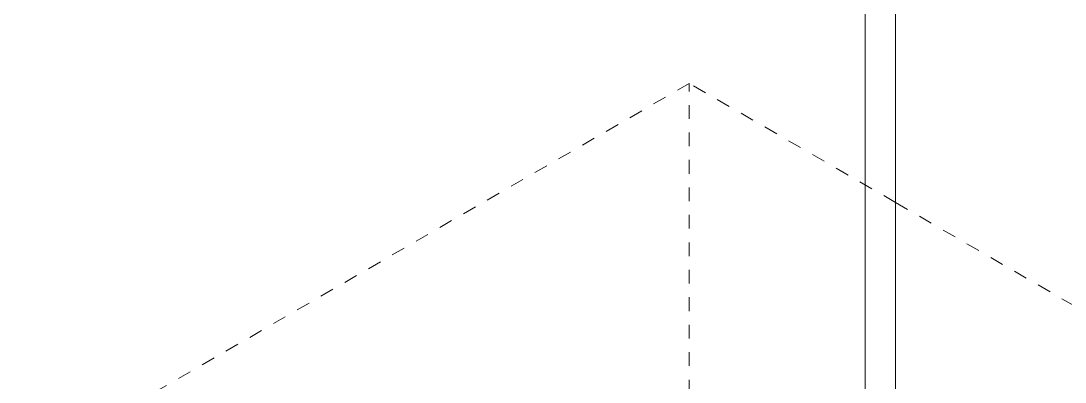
# Model space of a CAD drawing. Header units: inches. Extents: x -14 to 184, y -4 to 134.
# Drawn here: x 170.08 to 177.69, y 64.94 to 67.58 of the extents above; entities that cross this region are included whole.
import ezdxf

# ---------------------------------------------------------------- set-up
doc = ezdxf.new("R2010")
doc.units = ezdxf.units.IN
doc.linetypes.add('HIDDEN', pattern=[1.905, 1.27, -0.635])
doc.layers.add('ZANO_R', color=7, linetype='Continuous', lineweight=0)
doc.layers.add('ZANO_R_przerywana', color=250, linetype='HIDDEN', lineweight=0)

msp = doc.modelspace()

# ---------------------------------------------------------------- linework, layer by layer
at = {"layer": 'ZANO_R'}
for p, q in [((176.22866, 76.89273), (176.22866, 64.22738)), ((176.45137, 64.0988), (176.45137, 76.76414))]:
    msp.add_line(p, q, dxfattribs=at)
at = {"layer": 'ZANO_R_przerywana', "ltscale": 0.05}
for p, q in [((174.94807, 67.12048), (163.70117, 60.62708)), ((176.45137, 66.25255), (174.94807, 67.12048)), ((174.94807, 54.26226), (174.94807, 67.12048)), ((181.90778, 63.10229), (176.45137, 66.25255))]:
    msp.add_line(p, q, dxfattribs=at)

doc.saveas('drawing.dxf')
